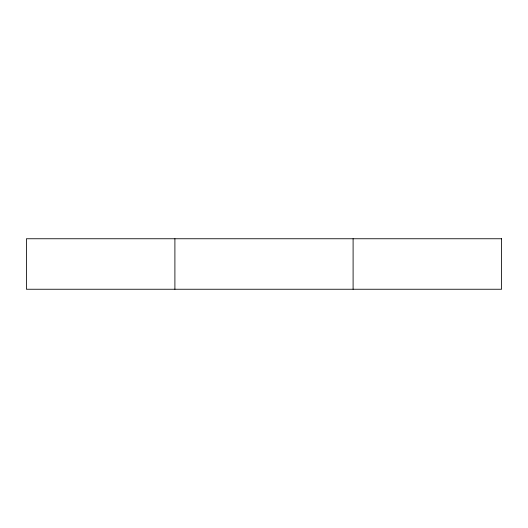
<?xml version="1.0" encoding="UTF-8"?>
<svg xmlns="http://www.w3.org/2000/svg" width="528" height="528" viewBox="0 0 528 528"><rect width="100%" height="100%" fill="white"/><g stroke="black" fill="none" stroke-linecap="round" stroke-linejoin="round"><path stroke-width="0.79" d="M353.1 238.755L353.1 289.245M174.9 238.755L174.9 289.245M501.6 238.755L26.4 238.755L26.4 289.245L501.6 289.245L501.6 238.755"/></g></svg>
